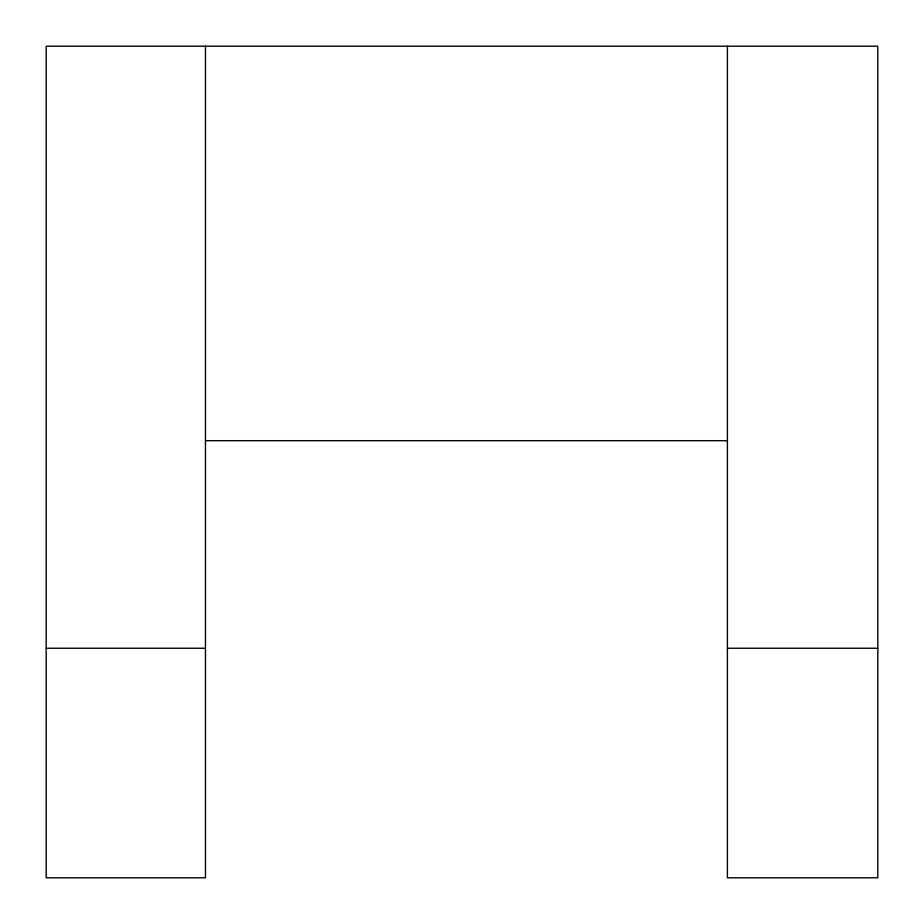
<?xml version="1.0" encoding="UTF-8"?>
<svg xmlns="http://www.w3.org/2000/svg" width="924" height="924" viewBox="0 0 924 924"><rect width="100%" height="100%" fill="white"/><g stroke="black" fill="none" stroke-linecap="round" stroke-linejoin="round"><path stroke-width="1.39" d="M205.463 440.679L727.407 440.679M46.2 648.244L205.463 648.244M727.407 648.244L877.8 648.244M727.407 46.2L727.407 877.8L877.8 877.8L877.8 46.2L46.2 46.2L46.2 877.8L205.463 877.8L205.463 46.2"/></g></svg>
